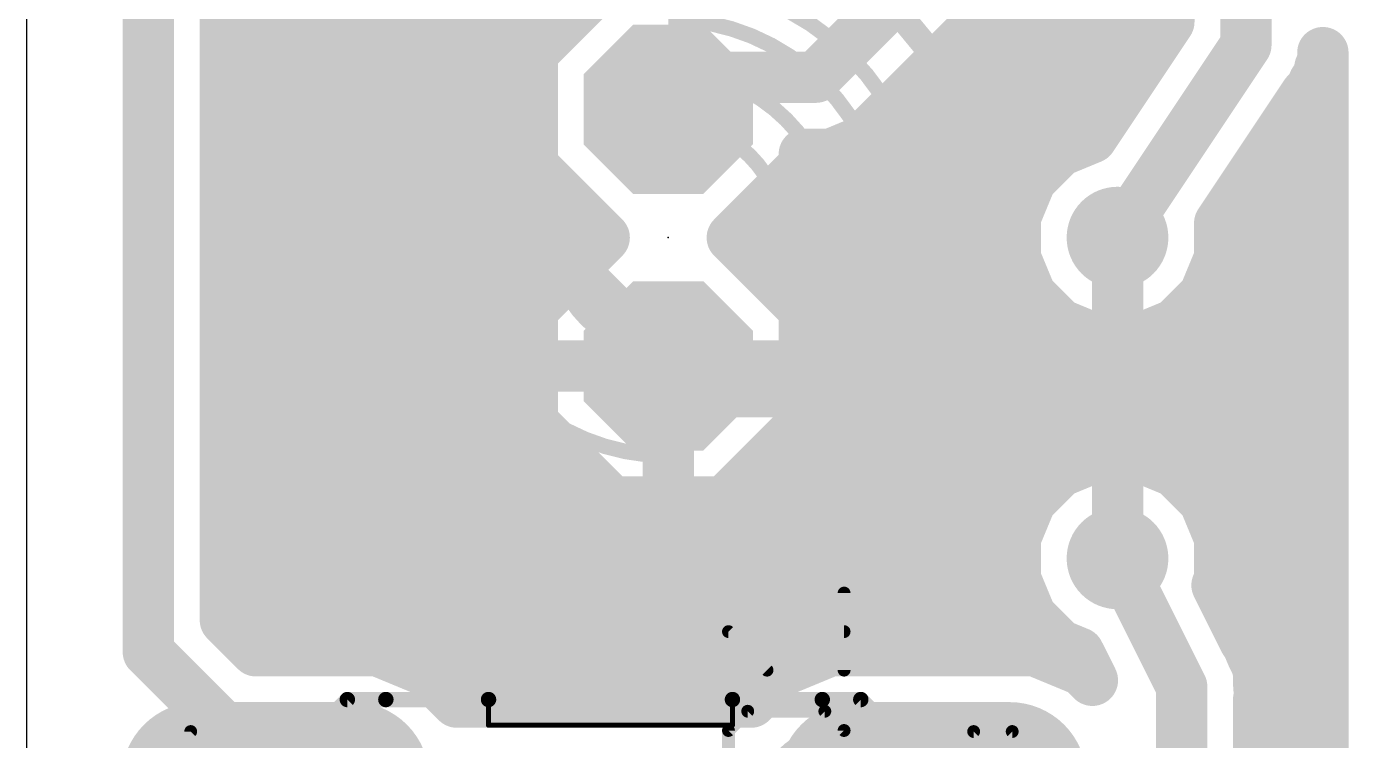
# Model space of a CAD drawing. Extents: x 40.6 to 122, y 26.7 to 70.8.
# Drawn here: x 40.64 to 53.72, y 35.66 to 42.73 of the extents above; entities that cross this region are included whole.
import ezdxf

# ---------------------------------------------------------------- set-up
doc = ezdxf.new("R2010")
doc.units = 0
for name, color, linetype in [('1', 22, 'CONTINUOUS'), ('129', 253, 'CONTINUOUS'), ('16', 175, 'CONTINUOUS'), ('17', 82, 'CONTINUOUS'), ('18', 82, 'CONTINUOUS'), ('20', 7, 'CONTINUOUS'), ('21', 253, 'CONTINUOUS'), ('23', 7, 'CONTINUOUS'), ('25', 253, 'CONTINUOUS'), ('51', 253, 'CONTINUOUS')]:
    doc.layers.add(name, color=color, linetype=linetype)

# ---------------------------------------------------------------- blocks, each defined once
blk = doc.blocks.new('OCTAGONP')
at = {"const_width": 0.5}
blk.add_lwpolyline([(-0.25, -0.1036), (-0.25, 0.1036), (-0.1036, 0.25), (0.1036, 0.25), (0.25, 0.1036), (0.25, -0.1036), (0.1036, -0.25), (-0.1036, -0.25), (-0.25, -0.1036), (-0.25, 0.1036)], dxfattribs=at)
blk = doc.blocks.new('LONGP100')
at = {"const_width": 1}
blk.add_lwpolyline([(-0.5, 0), (0.5, 0)], dxfattribs=at)
at = {"const_width": 0.5}
for points in [[(-0.5, 0.25, 1), (-0.5, -0.25)], [(0.5, -0.25, 1), (0.5, 0.25)]]:
    blk.add_lwpolyline(points, format="xyb", dxfattribs=at)
blk = doc.blocks.new('ROUNDV')
at = {"const_width": 0.5}
blk.add_lwpolyline([(0, -0.25, 1), (0, 0.25, 1), (0, -0.25)], format="xyb", dxfattribs=at)

msp = doc.modelspace()

# ---------------------------------------------------------------- linework, layer by layer
at = {"layer": '1', "const_width": 0.508}
msp.add_lwpolyline([(51.435, 40.64), (51.435, 37.465)], dxfattribs=at)
at = {"layer": '1', "const_width": 0.254}
for points in [[(51.562, 40.64, 1), (51.308, 40.64)], [(51.308, 37.465, 1), (51.562, 37.465)]]:
    msp.add_lwpolyline(points, format="xyb", dxfattribs=at)
at = {"layer": '129', "const_width": 0.508}
msp.add_lwpolyline([(51.435, 37.465), (51.435, 40.64)], dxfattribs=at)
at = {"layer": '129', "const_width": 0.254}
for points in [[(51.562, 40.64, 1), (51.308, 40.64)], [(51.308, 37.465, 1), (51.562, 37.465)]]:
    msp.add_lwpolyline(points, format="xyb", dxfattribs=at)
at = {"layer": '16', "const_width": 0.508}
for points in [[(41.8465, 60.1345), (41.8465, 36.5379)], [(48.4505, 42.2275), (51.562, 45.339)], [(49.0965, 41.7959), (51.8776, 44.577)], [(42.6085, 36.8535), (42.6085, 44.2272)], [(52.705, 42.545), (52.705, 43.815)], [(43.815, 43.18), (43.815, 42.545)], [(46.4324, 43.2562), (45.6438, 42.4676)], [(51.943, 43.147), (51.943, 42.7757)], [(42.6085, 42.672), (45.8482, 42.672)], [(49.9726, 42.672), (51.8739, 42.672)], [(51.943, 42.7757), (51.1779, 41.628)], [(43.815, 42.545), (46.99, 39.37)], [(51.435, 40.64), (52.705, 42.545)], [(45.6438, 42.4676), (45.6438, 41.3524)], [(53.4379, 42.3231), (53.467, 42.3934)], [(53.467, 42.3934), (53.467, 42.4704)], [(53.467, 42.4704), (53.467, 42.4704)], [(53.467, 42.4704), (53.467, 31.4079)], [(53.4231, 42.2484), (53.4379, 42.3231)], [(42.6085, 42.164), (45.6438, 42.164)], [(47.117, 42.2275), (46.99, 41.91)], [(47.117, 42.2275), (48.4505, 42.2275)], [(49.4646, 42.164), (51.5352, 42.164)], [(53.351, 42.1134), (53.3804, 42.1844)], [(53.372, 42.164), (53.467, 42.164)], [(53.3804, 42.1844), (53.4231, 42.2484)], [(52.4462, 40.7831), (53.2972, 42.0595)], [(53.2972, 42.0595), (53.351, 42.1134)], [(48.8821, 41.5815), (49.0965, 41.7959)], [(42.6085, 41.656), (45.6438, 41.656)], [(48.9566, 41.656), (51.1965, 41.656)], [(51.1779, 41.628), (50.8622, 41.4973)], [(53.0281, 41.656), (53.467, 41.656)], [(48.6021, 41.4655), (48.8821, 41.5815)], [(50.8622, 41.4973), (50.5777, 41.2128)], [(45.6438, 41.3524), (46.3562, 40.64)], [(47.6238, 40.64), (48.3362, 41.3524)], [(48.3362, 41.3524), (48.3362, 41.4655)], [(48.3362, 41.4655), (48.6021, 41.4655)], [(50.5777, 41.2128), (50.4238, 40.8411)], [(42.6085, 41.148), (45.8482, 41.148)], [(48.1318, 41.148), (50.5509, 41.148)], [(52.6895, 41.148), (53.467, 41.148)], [(50.4238, 40.8411), (50.4238, 40.4389)], [(52.4462, 40.4389), (52.4462, 40.7831)], [(42.6085, 40.64), (46.3562, 40.64)], [(46.3562, 40.64), (45.6438, 39.9276)], [(48.3362, 39.9276), (47.6238, 40.64)], [(47.6238, 40.64), (50.4238, 40.64)], [(52.4462, 40.64), (53.467, 40.64)], [(50.4238, 40.4389), (50.5777, 40.0672)], [(52.2923, 40.0672), (52.4462, 40.4389)], [(42.6085, 40.132), (45.8482, 40.132)], [(48.1318, 40.132), (50.5509, 40.132)], [(50.5777, 40.0672), (50.8622, 39.7827)], [(52.0078, 39.7827), (52.2923, 40.0672)], [(52.3191, 40.132), (53.467, 40.132)], [(45.6438, 39.9276), (45.6438, 39.37)], [(48.3362, 39.37), (48.3362, 39.9276)], [(50.8622, 39.7827), (51.2339, 39.6288)], [(51.6361, 39.6288), (52.0078, 39.7827)], [(42.6085, 39.624), (45.6438, 39.624)], [(48.3362, 39.624), (53.467, 39.624)], [(51.2339, 39.6288), (51.6361, 39.6288)], [(45.6438, 39.37), (46.99, 39.37)], [(46.99, 39.37), (45.6438, 39.37)], [(45.6438, 39.37), (45.6438, 38.8124)], [(46.99, 39.37), (46.99, 39.37)], [(46.99, 38.0238), (46.99, 39.37)], [(46.99, 39.37), (46.99, 39.37)], [(46.99, 39.37), (46.99, 38.0238)], [(48.3362, 39.37), (46.99, 39.37)], [(46.99, 39.37), (46.99, 39.37)], [(46.99, 39.37), (48.3362, 39.37)], [(47.117, 39.116), (46.99, 39.37)], [(48.3362, 38.8124), (48.3362, 39.37)], [(42.6085, 39.116), (45.6438, 39.116)], [(46.99, 39.116), (46.99, 39.116)], [(51.8795, 39.116), (47.117, 39.116)], [(48.3362, 39.116), (53.467, 39.116)], [(53.34, 37.0205), (51.8795, 39.116)], [(45.6438, 38.8124), (46.4324, 38.0238)], [(47.5476, 38.0238), (48.3362, 38.8124)], [(42.6085, 38.608), (45.8482, 38.608)], [(46.99, 38.608), (46.99, 38.608)], [(48.1318, 38.608), (53.467, 38.608)], [(51.2339, 38.4762), (50.8622, 38.3223)], [(51.6361, 38.4762), (51.2339, 38.4762)], [(52.0078, 38.3223), (51.6361, 38.4762)], [(50.8622, 38.3223), (50.5777, 38.0378)], [(52.2923, 38.0378), (52.0078, 38.3223)], [(42.6085, 38.1), (46.3562, 38.1)], [(46.99, 38.1), (46.99, 38.1)], [(47.6238, 38.1), (50.6399, 38.1)], [(52.23, 38.1), (53.467, 38.1)], [(46.4324, 38.0238), (46.99, 38.0238)], [(46.99, 38.0238), (47.5476, 38.0238)], [(50.5777, 38.0378), (50.4238, 37.6661)], [(52.4462, 37.6661), (52.2923, 38.0378)], [(42.6085, 37.592), (50.4238, 37.592)], [(50.4238, 37.6661), (50.4238, 37.2639)], [(52.4462, 37.2639), (52.4462, 37.6661)], [(52.4462, 37.592), (53.467, 37.592)], [(52.07, 36.195), (51.435, 37.465)], [(50.4238, 37.2639), (50.5777, 36.8922)], [(52.4196, 37.1997), (52.4462, 37.2639)], [(52.6962, 36.6464), (52.4196, 37.1997)], [(42.6085, 37.084), (50.4983, 37.084)], [(52.4774, 37.084), (53.467, 37.084)], [(53.34, 31.115), (53.34, 37.0205)], [(42.9114, 36.5506), (42.6085, 36.8535)], [(50.5777, 36.8922), (50.8622, 36.6077)], [(52.716, 36.6266), (52.6962, 36.6464)], [(41.8465, 36.5379), (43.1038, 35.2806)], [(42.886, 36.576), (50.9388, 36.576)], [(44.1184, 36.5506), (42.9114, 36.5506)], [(44.5852, 36.3573), (44.1184, 36.5506)], [(48.5916, 36.5506), (48.1248, 36.3573)], [(50.6208, 36.5506), (48.5916, 36.5506)], [(51.0876, 36.3573), (50.6208, 36.5506)], [(50.8622, 36.6077), (51.0507, 36.5297)], [(51.0507, 36.5297), (51.1863, 36.2586)], [(52.7637, 36.5116), (52.716, 36.6266)], [(52.737, 36.576), (53.467, 36.576)], [(52.8193, 36.4002), (52.7637, 36.5116)], [(52.8213, 36.3724), (52.8193, 36.4002)], [(44.8999, 36.0426), (44.5852, 36.3573)], [(48.1248, 36.3573), (47.8102, 36.0426)], [(51.1863, 36.2586), (51.0876, 36.3573)], [(52.832, 36.3466), (52.8213, 36.3724)], [(52.832, 36.222), (52.832, 36.3466)], [(52.07, 32.385), (52.07, 36.195)], [(52.8408, 36.0978), (52.832, 36.222)], [(44.8744, 36.068), (47.8356, 36.068)], [(47.8102, 36.0426), (44.8999, 36.0426)], [(52.832, 36.0713), (52.8408, 36.0978)], [(52.832, 32.2334), (52.832, 36.0713)], [(52.832, 36.068), (53.467, 36.068)], [(52.832, 35.56), (53.467, 35.56)]]:
    msp.add_lwpolyline(points, dxfattribs=at)
at = {"layer": '16', "const_width": 0.254}
for points in [[(42.6085, 42.799, 1), (42.6085, 42.545)], [(45.8482, 42.545, 1), (45.8482, 42.799)], [(49.9726, 42.799, 1), (49.9726, 42.545)], [(52.0487, 42.7053, 1), (51.8373, 42.8462)], [(51.8739, 42.545, 1), (51.8739, 42.799)], [(43.9048, 42.6348, 1), (43.7252, 42.4552)], [(51.816, 42.7757, 1), (52.07, 42.7757)], [(52.8107, 42.4746, 1), (52.5993, 42.6154)], [(43.688, 42.545, 1), (43.942, 42.545)], [(45.7708, 42.4676, 1), (45.5168, 42.4676)], [(45.554, 42.5574, 1), (45.7336, 42.3778)], [(52.578, 42.545, 1), (52.832, 42.545)], [(53.594, 42.4704, 1), (53.34, 42.4704)], [(53.594, 42.4704, 1), (53.34, 42.4704)], [(53.593, 42.4546, 1), (53.341, 42.4861)], [(53.5843, 42.3448, 1), (53.3497, 42.442)], [(53.5625, 42.2985, 1), (53.3133, 42.3477)], [(53.341, 42.4861, 1), (53.593, 42.4546)], [(53.34, 42.3934, 1), (53.594, 42.3934)], [(42.6085, 42.291, 1), (42.6085, 42.037)], [(45.6438, 42.037, 1), (45.6438, 42.291)], [(47.117, 42.3545, 1), (47.117, 42.1005)], [(47.2349, 42.1803, 1), (46.9991, 42.2747)], [(48.3607, 42.3173, 1), (48.5403, 42.1377)], [(48.4505, 42.1005, 1), (48.4505, 42.3545)], [(49.4646, 42.291, 1), (49.4646, 42.037)], [(51.5352, 42.037, 1), (51.5352, 42.291)], [(53.372, 42.291, 1), (53.372, 42.037)], [(53.4978, 42.1358, 1), (53.2631, 42.233)], [(53.2985, 42.2731, 1), (53.5477, 42.2238)], [(53.3205, 42.3717, 1), (53.5552, 42.2745)], [(53.5288, 42.178, 1), (53.3174, 42.3189)], [(53.467, 42.037, 1), (53.467, 42.291)], [(53.2074, 42.1493, 1), (53.387, 41.9697)], [(53.4028, 41.9891, 1), (53.1915, 42.13)], [(53.2337, 42.162, 1), (53.4683, 42.0648)], [(53.2748, 42.2549, 1), (53.4861, 42.114)], [(53.4408, 42.0236, 1), (53.2612, 42.2032)], [(46.8721, 41.9572, 1), (47.1079, 41.8628)], [(49.0067, 41.8857, 1), (49.1863, 41.7061)], [(49.1863, 41.7061, 1), (49.0067, 41.8857)], [(42.6085, 41.783, 1), (42.6085, 41.529)], [(45.6438, 41.529, 1), (45.6438, 41.783)], [(48.9566, 41.783, 1), (48.9566, 41.529)], [(51.2265, 41.5107, 1), (51.1293, 41.7453)], [(51.1965, 41.529, 1), (51.1965, 41.783)], [(53.0281, 41.783, 1), (53.0281, 41.529)], [(53.467, 41.529, 1), (53.467, 41.783)], [(48.7923, 41.6713, 1), (48.9719, 41.4917)], [(48.9307, 41.4642, 1), (48.8335, 41.6988)], [(50.8136, 41.6146, 1), (50.9108, 41.3799)], [(50.952, 41.4074, 1), (50.7724, 41.5871)], [(51.0722, 41.6984, 1), (51.2835, 41.5576)], [(45.7336, 41.4422, 1), (45.554, 41.2626)], [(48.4632, 41.4655, 1), (48.2092, 41.4655)], [(48.3362, 41.5925, 1), (48.3362, 41.3385)], [(48.426, 41.2626, 1), (48.2464, 41.4422)], [(48.5535, 41.5828, 1), (48.6507, 41.3482)], [(48.6021, 41.3385, 1), (48.6021, 41.5925)], [(45.5168, 41.3524, 1), (45.7708, 41.3524)], [(48.2092, 41.3524, 1), (48.4632, 41.3524)], [(50.6951, 41.1642, 1), (50.4604, 41.2614)], [(42.6085, 41.275, 1), (42.6085, 41.021)], [(45.8482, 41.021, 1), (45.8482, 41.275)], [(48.1318, 41.275, 1), (48.1318, 41.021)], [(50.4879, 41.3026, 1), (50.6675, 41.123)], [(50.5509, 41.021, 1), (50.5509, 41.275)], [(52.6895, 41.275, 1), (52.6895, 41.021)], [(53.467, 41.021, 1), (53.467, 41.275)], [(50.5508, 40.8411, 1), (50.2968, 40.8411)], [(50.3065, 40.8897, 1), (50.5411, 40.7925)], [(52.5732, 40.7831, 1), (52.3192, 40.7831)], [(52.3405, 40.8535, 1), (52.5519, 40.7126)], [(42.6085, 40.767, 1), (42.6085, 40.513)], [(46.446, 40.5502, 1), (46.2664, 40.7298)], [(46.2664, 40.5502, 1), (46.446, 40.7298)], [(46.3562, 40.513, 1), (46.3562, 40.767)], [(47.7136, 40.7298, 1), (47.534, 40.5502)], [(47.6238, 40.767, 1), (47.6238, 40.513)], [(47.534, 40.7298, 1), (47.7136, 40.5502)], [(50.4238, 40.513, 1), (50.4238, 40.767)], [(51.3293, 40.7104, 1), (51.5407, 40.5696)], [(52.4462, 40.767, 1), (52.4462, 40.513)], [(53.467, 40.513, 1), (53.467, 40.767)], [(50.5411, 40.4875, 1), (50.3065, 40.3903)], [(52.5635, 40.3903, 1), (52.3289, 40.4875)], [(50.2968, 40.4389, 1), (50.5508, 40.4389)], [(52.3192, 40.4389, 1), (52.5732, 40.4389)], [(42.6085, 40.259, 1), (42.6085, 40.005)], [(45.8482, 40.005, 1), (45.8482, 40.259)], [(48.1318, 40.259, 1), (48.1318, 40.005)], [(50.6675, 40.157, 1), (50.4879, 39.9774)], [(50.5509, 40.005, 1), (50.5509, 40.259)], [(52.3191, 40.259, 1), (52.3191, 40.005)], [(52.3821, 39.9774, 1), (52.2024, 40.157)], [(53.467, 40.005, 1), (53.467, 40.259)], [(45.7708, 39.9276, 1), (45.5168, 39.9276)], [(48.4632, 39.9276, 1), (48.2092, 39.9276)], [(50.4604, 40.0186, 1), (50.6951, 40.1158)], [(52.1749, 40.1158, 1), (52.4096, 40.0186)], [(45.554, 40.0174, 1), (45.7336, 39.8378)], [(48.2464, 39.8378, 1), (48.426, 40.0174)], [(50.9108, 39.9001, 1), (50.8136, 39.6654)], [(52.0564, 39.6654, 1), (51.9592, 39.9001)], [(50.7724, 39.6929, 1), (50.952, 39.8725)], [(51.918, 39.8725, 1), (52.0976, 39.6929)], [(42.6085, 39.751, 1), (42.6085, 39.497)], [(45.6438, 39.497, 1), (45.6438, 39.751)], [(48.3362, 39.751, 1), (48.3362, 39.497)], [(51.2339, 39.7558, 1), (51.2339, 39.5018)], [(51.1853, 39.5115, 1), (51.2825, 39.7461)], [(51.5875, 39.7461, 1), (51.6847, 39.5115)], [(51.6361, 39.5018, 1), (51.6361, 39.7558)], [(53.467, 39.497, 1), (53.467, 39.751)], [(45.6438, 39.497, 1), (45.6438, 39.243)], [(45.6438, 39.497, 1), (45.6438, 39.243)], [(45.7708, 39.37, 1), (45.5168, 39.37)], [(47.117, 39.37, 1), (46.863, 39.37)], [(47.117, 39.37, 1), (46.863, 39.37)], [(46.99, 39.497, 1), (46.99, 39.243)], [(47.117, 39.37, 1), (46.863, 39.37)], [(46.99, 39.497, 1), (46.99, 39.243)], [(47.117, 39.37, 1), (46.863, 39.37)], [(46.99, 39.497, 1), (46.99, 39.243)], [(47.1036, 39.4268, 1), (46.8764, 39.3132)], [(46.9002, 39.2802, 1), (47.0798, 39.4598)], [(46.99, 39.243, 1), (46.99, 39.497)], [(46.99, 39.243, 1), (46.99, 39.497)], [(46.99, 39.243, 1), (46.99, 39.497)], [(48.4632, 39.37, 1), (48.2092, 39.37)], [(48.3362, 39.243, 1), (48.3362, 39.497)], [(48.3362, 39.243, 1), (48.3362, 39.497)], [(45.5168, 39.37, 1), (45.7708, 39.37)], [(46.863, 39.37, 1), (47.117, 39.37)], [(46.863, 39.37, 1), (47.117, 39.37)], [(48.2092, 39.37, 1), (48.4632, 39.37)], [(42.6085, 39.243, 1), (42.6085, 38.989)], [(45.6438, 38.989, 1), (45.6438, 39.243)], [(46.99, 39.243, 1), (46.99, 38.989)], [(46.99, 38.989, 1), (46.99, 39.243)], [(47.117, 39.243, 1), (47.117, 38.989)], [(47.0034, 39.0592, 1), (47.2306, 39.1728)], [(48.3362, 39.243, 1), (48.3362, 38.989)], [(51.9837, 39.1886, 1), (51.7753, 39.0434)], [(51.8795, 38.989, 1), (51.8795, 39.243)], [(53.467, 38.989, 1), (53.467, 39.243)], [(45.7336, 38.9022, 1), (45.554, 38.7226)], [(48.426, 38.7226, 1), (48.2464, 38.9022)], [(42.6085, 38.735, 1), (42.6085, 38.481)], [(45.5168, 38.8124, 1), (45.7708, 38.8124)], [(45.8482, 38.481, 1), (45.8482, 38.735)], [(46.99, 38.735, 1), (46.99, 38.481)], [(46.99, 38.481, 1), (46.99, 38.735)], [(48.1318, 38.735, 1), (48.1318, 38.481)], [(48.2092, 38.8124, 1), (48.4632, 38.8124)], [(53.467, 38.481, 1), (53.467, 38.735)], [(51.2339, 38.6032, 1), (51.2339, 38.3492)], [(51.2825, 38.3589, 1), (51.1853, 38.5935)], [(51.6847, 38.5935, 1), (51.5875, 38.3589)], [(51.6361, 38.3492, 1), (51.6361, 38.6032)], [(50.8136, 38.4396, 1), (50.9108, 38.2049)], [(50.952, 38.2324, 1), (50.7724, 38.4121)], [(52.0976, 38.4121, 1), (51.918, 38.2324)], [(51.9592, 38.2049, 1), (52.0564, 38.4396)], [(42.6085, 38.227, 1), (42.6085, 37.973)], [(46.3562, 37.973, 1), (46.3562, 38.227)], [(46.99, 38.227, 1), (46.99, 37.973)], [(46.99, 37.973, 1), (46.99, 38.227)], [(47.6238, 38.227, 1), (47.6238, 37.973)], [(50.6399, 37.973, 1), (50.6399, 38.227)], [(52.23, 38.227, 1), (52.23, 37.973)], [(53.467, 37.973, 1), (53.467, 38.227)], [(46.4324, 38.1508, 1), (46.4324, 37.8968)], [(46.3426, 37.934, 1), (46.5222, 38.1136)], [(46.99, 38.1508, 1), (46.99, 37.8968)], [(46.99, 37.8968, 1), (46.99, 38.1508)], [(47.4578, 38.1136, 1), (47.6374, 37.934)], [(47.5476, 37.8968, 1), (47.5476, 38.1508)], [(50.4879, 38.1276, 1), (50.6675, 37.948)], [(50.6951, 37.9892, 1), (50.4604, 38.0864)], [(52.4096, 38.0864, 1), (52.1749, 37.9892)], [(52.2024, 37.948, 1), (52.3821, 38.1276)], [(46.863, 38.0238, 1), (47.117, 38.0238)], [(46.863, 38.0238, 1), (47.117, 38.0238)], [(42.6085, 37.719, 1), (42.6085, 37.465)], [(50.5508, 37.6661, 1), (50.2968, 37.6661)], [(50.3065, 37.7147, 1), (50.5411, 37.6175)], [(50.4238, 37.465, 1), (50.4238, 37.719)], [(52.5732, 37.6661, 1), (52.3192, 37.6661)], [(52.4462, 37.719, 1), (52.4462, 37.465)], [(52.3289, 37.6175, 1), (52.5635, 37.7147)], [(53.467, 37.465, 1), (53.467, 37.719)], [(51.5486, 37.5218, 1), (51.3214, 37.4082)], [(50.5411, 37.3125, 1), (50.3065, 37.2153)], [(52.5332, 37.2565, 1), (52.306, 37.1429)], [(52.5635, 37.2153, 1), (52.3289, 37.3125)], [(42.6085, 37.211, 1), (42.6085, 36.957)], [(50.2968, 37.2639, 1), (50.5508, 37.2639)], [(50.4983, 36.957, 1), (50.4983, 37.211)], [(52.3023, 37.2483, 1), (52.5369, 37.1511)], [(52.3192, 37.2639, 1), (52.5732, 37.2639)], [(52.4774, 37.211, 1), (52.4774, 36.957)], [(53.467, 36.957, 1), (53.467, 37.211)], [(53.467, 37.0205, 1), (53.213, 37.0205)], [(53.2358, 36.9479, 1), (53.4442, 37.0931)], [(42.6983, 36.9433, 1), (42.5187, 36.7637)], [(50.6675, 36.982, 1), (50.4879, 36.8024)], [(50.4604, 36.8436, 1), (50.6951, 36.9408)], [(42.4815, 36.8535, 1), (42.7355, 36.8535)], [(52.786, 36.7362, 1), (52.6064, 36.5566)], [(41.9363, 36.6277, 1), (41.7567, 36.4481)], [(42.886, 36.703, 1), (42.886, 36.449)], [(42.9114, 36.6776, 1), (42.9114, 36.4236)], [(42.8216, 36.4608, 1), (43.0012, 36.6404)], [(44.167, 36.6679, 1), (44.0698, 36.4333)], [(44.1184, 36.4236, 1), (44.1184, 36.6776)], [(48.5916, 36.6776, 1), (48.5916, 36.4236)], [(48.6402, 36.4333, 1), (48.543, 36.6679)], [(50.6694, 36.6679, 1), (50.5722, 36.4333)], [(50.6208, 36.4236, 1), (50.6208, 36.6776)], [(50.9108, 36.7251, 1), (50.8136, 36.4904)], [(50.7724, 36.5179, 1), (50.952, 36.6975)], [(51.1643, 36.5865, 1), (50.9371, 36.4729)], [(50.9388, 36.449, 1), (50.9388, 36.703)], [(51.0021, 36.4123, 1), (51.0993, 36.647)], [(52.5827, 36.5896, 1), (52.8098, 36.7032)], [(52.8333, 36.6752, 1), (52.5987, 36.578)], [(52.737, 36.703, 1), (52.737, 36.449)], [(52.6262, 36.5368, 1), (52.8058, 36.7164)], [(52.8772, 36.5684, 1), (52.6501, 36.4548)], [(53.467, 36.449, 1), (53.467, 36.703)], [(41.7195, 36.5379, 1), (41.9735, 36.5379)], [(52.6463, 36.463, 1), (52.881, 36.5602)], [(52.946, 36.4092, 1), (52.6927, 36.3912)], [(44.675, 36.4471, 1), (44.4954, 36.2674)], [(44.5366, 36.2399, 1), (44.6338, 36.4746)], [(48.0762, 36.4746, 1), (48.1734, 36.2399)], [(48.2146, 36.2674, 1), (48.035, 36.4471)], [(51.1774, 36.4471, 1), (50.9978, 36.2674)], [(51.039, 36.2399, 1), (51.1362, 36.4746)], [(52.9386, 36.421, 1), (52.704, 36.3238)], [(52.6946, 36.3634, 1), (52.948, 36.3814)], [(52.959, 36.3466, 1), (52.705, 36.3466)], [(52.7057, 36.3434, 1), (52.9329, 36.457)], [(52.7147, 36.298, 1), (52.9493, 36.3952)], [(51.0727, 36.2018, 1), (51.2999, 36.3154)], [(51.0965, 36.1688, 1), (51.2761, 36.3484)], [(52.197, 36.195, 1), (51.943, 36.195)], [(51.9564, 36.1382, 1), (52.1836, 36.2518)], [(52.9587, 36.231, 1), (52.7053, 36.213)], [(44.8744, 36.195, 1), (44.8744, 35.941)], [(44.8999, 36.1696, 1), (44.8999, 35.9156)], [(44.81, 35.9528, 1), (44.9897, 36.1324)], [(47.7203, 36.1324, 1), (47.9, 35.9528)], [(47.8102, 35.9156, 1), (47.8102, 36.1696)], [(47.8356, 35.941, 1), (47.8356, 36.195)], [(52.705, 36.222, 1), (52.959, 36.222)], [(52.959, 36.0713, 1), (52.705, 36.0713)], [(52.832, 36.195, 1), (52.832, 35.941)], [(52.7115, 36.1115, 1), (52.9525, 36.0312)], [(52.9613, 36.0577, 1), (52.7203, 36.138)], [(53.467, 35.941, 1), (53.467, 36.195)], [(52.7141, 36.0888, 1), (52.9675, 36.1068)], [(52.832, 35.687, 1), (52.832, 35.433)], [(53.467, 35.433, 1), (53.467, 35.687)]]:
    msp.add_lwpolyline(points, format="xyb", dxfattribs=at)
at = {"layer": '20'}
msp.add_line((40.64, 70.79), (40.64, 27.94), dxfattribs=at)
at = {"layer": '21'}
for points, const_width in [([(48.895, 38.1, 3), (45.085, 38.1)], 0.254), ([(46.99, 38.1, 1), (46.99, 43.18, 1), (46.99, 38.1)], 0.1524), ([(45.085, 38.1508, 1), (45.085, 38.0492)], 0.1016), ([(48.895, 38.0492, 1), (48.895, 38.1508)], 0.1016), ([(44.196, 36.1061, 1), (44.196, 36.0299)], 0.0762), ([(45.212, 36.1061, 1), (45.212, 36.0299)], 0.0762), ([(45.212, 36.0299, 1), (45.212, 36.1061)], 0.0762), ([(47.625, 36.1061, 1), (47.625, 36.0299)], 0.0762), ([(47.625, 36.0299, 1), (47.625, 36.1061)], 0.0762), ([(48.514, 36.0299, 1), (48.514, 36.1061)], 0.0762), ([(45.2247, 36.068, 1), (45.1993, 36.068)], 0.0254), ([(47.6377, 36.068, 1), (47.6123, 36.068)], 0.0254), ([(45.212, 35.8267, 1), (45.212, 35.8013)], 0.0254), ([(45.1993, 35.814, 1), (45.2247, 35.814)], 0.0254), ([(47.6123, 35.814, 1), (47.6377, 35.814)], 0.0254), ([(47.625, 35.8013, 1), (47.625, 35.8267)], 0.0254)]:
    msp.add_lwpolyline(points, format="xyb", dxfattribs=dict(at, const_width=const_width))
for points, const_width in [([(45.085, 38.1), (48.895, 38.1)], 0.2032), ([(45.212, 36.068), (44.196, 36.068)], 0.1524), ([(47.625, 36.068), (45.212, 36.068)], 0.1524), ([(48.514, 36.068), (47.625, 36.068)], 0.1524), ([(45.212, 35.814), (45.212, 36.068)], 0.0508), ([(47.625, 35.814), (47.625, 36.068)], 0.0508), ([(45.212, 35.814), (47.625, 35.814)], 0.0508)]:
    msp.add_lwpolyline(points, dxfattribs=dict(at, const_width=const_width))
at = {"layer": '23'}
msp.add_point((46.99, 40.64), dxfattribs=at)
at = {"layer": '25', "const_width": 0.0635}
for points in [[(48.7617, 37.1217, 1), (48.6981, 37.1217)], [(47.5859, 36.7722, 1), (47.5859, 36.7087)], [(47.6084, 36.7629, 1), (47.5635, 36.718)], [(48.7299, 36.7087, 1), (48.7299, 36.7722)], [(47.9448, 36.3366, 1), (47.9897, 36.3815)], [(48.6981, 36.3591, 1), (48.7617, 36.3591)], [(47.7766, 35.9841, 1), (47.7766, 35.9206)], [(47.799, 35.9299, 1), (47.7541, 35.9748)], [(48.5617, 35.9748, 1), (48.5168, 35.9299)], [(48.5392, 35.9206, 1), (48.5392, 35.9841)], [(47.6177, 35.7617, 1), (47.5542, 35.7617)], [(47.5635, 35.7841, 1), (47.6084, 35.7392)], [(48.7617, 35.7617, 1), (48.6981, 35.7617)], [(48.7074, 35.7392, 1), (48.7524, 35.7841)]]:
    msp.add_lwpolyline(points, format="xyb", dxfattribs=at)
at = {"layer": '25', "const_width": 0.127}
for points in [[(48.7299, 36.3591), (48.7299, 37.1217)], [(47.9672, 36.3591), (47.5859, 36.7404)], [(47.5859, 36.7404), (48.7299, 36.7404)], [(47.7766, 35.9523), (47.5859, 35.7617)], [(48.5392, 35.9523), (47.7766, 35.9523)], [(48.7299, 35.7617), (48.5392, 35.9523)], [(47.5859, 35.7617), (47.5859, 35.1897)], [(48.7299, 35.1897), (48.7299, 35.7617)]]:
    msp.add_lwpolyline(points, dxfattribs=at)
at = {"layer": '51'}
for points, const_width in [([(49.149, 40.64, 0.4142), (46.99, 42.799)], 0.1524), ([(48.641, 40.64, 0.4142), (46.99, 42.291)], 0.1524), ([(48.133, 40.64, 0.4142), (46.99, 41.783)], 0.1524), ([(44.831, 40.64, 0.4142), (46.99, 38.481)], 0.1524), ([(45.339, 40.64, 0.4142), (46.99, 38.989)], 0.1524), ([(45.847, 40.64, 0.4142), (46.99, 39.497)], 0.1524), ([(43.815, 36.1061, 1), (43.815, 36.0299)], 0.0762), ([(43.8419, 36.0411, 1), (43.7881, 36.0949)], 0.0762), ([(44.196, 36.0299, 1), (44.196, 36.1061)], 0.0762), ([(48.514, 36.1061, 1), (48.514, 36.0299)], 0.0762), ([(48.9219, 36.0949, 1), (48.8681, 36.0411)], 0.0762), ([(48.895, 36.0299, 1), (48.895, 36.1061)], 0.0762), ([(42.2968, 35.7515, 1), (42.2333, 35.7515)], 0.0635), ([(42.2875, 35.729, 1), (42.2426, 35.7739)], 0.0635), ([(48.514, 34.671, 1), (48.514, 35.687, 1), (48.514, 34.671)], 0.1524), ([(50.0118, 35.7832, 1), (50.0118, 35.7197)], 0.0635), ([(50.0342, 35.729, 1), (49.9893, 35.7739)], 0.0635), ([(50.4155, 35.7739, 1), (50.3706, 35.729)], 0.0635), ([(50.3931, 35.7197, 1), (50.3931, 35.7832)], 0.0635)]:
    msp.add_lwpolyline(points, format="xyb", dxfattribs=dict(at, const_width=const_width))
for points, const_width in [([(43.815, 36.068), (43.307, 35.56)], 0.1524), ([(43.815, 36.068), (44.196, 36.068)], 0.1524), ([(48.895, 36.068), (48.514, 36.068)], 0.1524), ([(48.895, 36.068), (49.403, 35.56)], 0.1524), ([(42.2651, 35.7515), (41.6931, 35.1795)], 0.127), ([(42.2651, 34.6075), (42.2651, 35.7515)], 0.127), ([(49.8211, 35.5608), (50.0118, 35.7515)], 0.127), ([(50.0118, 35.7515), (50.3931, 35.7515)], 0.127), ([(50.3931, 35.7515), (50.5838, 35.5608)], 0.127)]:
    msp.add_lwpolyline(points, dxfattribs=dict(at, const_width=const_width))

# ---------------------------------------------------------------- block references
at = {"layer": '17'}
for name, p, xscale, yscale, rotation in [('OCTAGONP', (46.99, 41.91), 1.6764, 1.6764, 270), ('OCTAGONP', (46.99, 41.91), 1.6764, 1.6764, 270), ('OCTAGONP', (46.99, 39.37), 1.6764, 1.6764, 270), ('OCTAGONP', (46.99, 39.37), 1.6764, 1.6764, 270), ('LONGP100', (43.1038, 35.2806), 1.524, 1.524, 180), ('LONGP100', (43.1038, 35.2806), 1.524, 1.524, 180), ('LONGP100', (49.6062, 35.2806), 1.524, 1.524, 180), ('LONGP100', (49.6062, 35.2806), 1.524, 1.524, 180)]:
    msp.add_blockref(name, p, dxfattribs=dict(at, xscale=xscale, yscale=yscale, rotation=rotation))
at = {"layer": '18', "xscale": 1.0064, "yscale": 1.0064}
for p in [(51.435, 40.64), (51.435, 40.64), (51.435, 37.465), (51.435, 37.465)]:
    msp.add_blockref('ROUNDV', p, dxfattribs=at)

doc.saveas('drawing.dxf')
